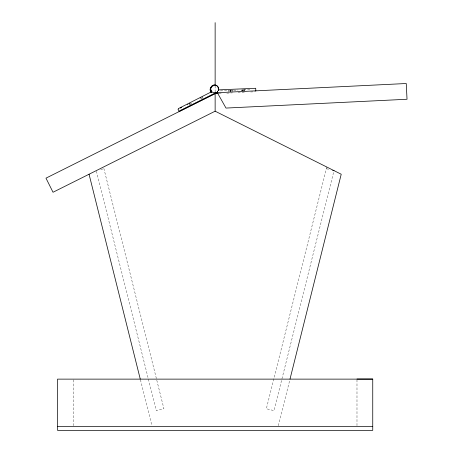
<?xml version="1.0" encoding="UTF-8"?>
<svg xmlns="http://www.w3.org/2000/svg" width="453" height="453" viewBox="0 0 453 453"><rect width="100%" height="100%" fill="white"/><g stroke="black" fill="none" stroke-linecap="round" stroke-linejoin="round"><path stroke-width="0.34" stroke-dasharray="2.27 1.7" d="M230.809 91.529L230.832 90.385L237.961 90.039M243.403 90.917L243.425 89.773M326.783 167.015L266.353 408.736L273.997 410.65L333.833 171.313M278.352 425.724L289.829 379.812M231.953 91.472L232.315 90.311M244.546 90.86L244.909 89.7M232.066 91.466L232.463 90.306M244.66 90.855L245.056 89.694M188.907 104.615L190.028 104.048M190.13 103.997L191.63 103.25M201.71 98.21L202.91 97.61M189.932 104.552L191.16 103.941M201.211 98.913L202.434 98.301M100.73 169.513L103.918 168.714M220.469 90.889L226.766 90.583M249.858 89.456L243.278 89.779L243.289 90.923M229.059 90.719L231.183 90.617M241.653 90.107L243.023 90.039M243.329 90.022L244.699 89.954M219.082 93.522L221.189 93.42M226.806 93.148L232.423 92.871M238.046 92.599L244.365 92.293M250.685 91.982L255.798 91.733M326.358 168.714L330.18 169.671M241.109 89.887L241.613 91.002M228.516 90.498L229.02 91.614M228.657 90.492L229.133 91.608M103.833 168.386L163.924 408.736L156.279 410.65L96.444 171.313M140.447 379.812L151.925 425.724M242.734 89.807L242.87 90.94M230.141 90.419L230.277 91.557M242.955 90.94L242.842 89.802L242.984 90.934M230.288 90.413L230.39 91.551M230.685 90.39L230.696 91.534M356.987 379.744L356.987 425.616M215.135 85.849L215.135 92.871M73.29 379.835L73.29 425.707M217.74 91.149A3.941 3.941 0 0 1 217.349 91.874M217.751 91.246A3.941 3.941 0 0 1 217.565 91.614M217.791 91.229A3.941 3.941 0 0 1 217.236 91.846M217.825 91.183A3.941 3.941 0 0 1 217.293 91.812"/><path stroke-width="0.68" d="M289.999 379.127L341.222 174.235L215.135 111.195L53.024 192.253L45.974 178.154L215.135 93.573L215.135 111.195M218.476 89.875L255.713 88.278L255.837 90.838M178.482 108.55L211.721 91.687A3.941 3.941 0 0 1 216.064 85.317M178.618 108.93L178.006 109.235L179.15 111.529L215.804 93.205A3.941 3.941 0 0 0 216.817 92.503M180.3 108.091L180.724 107.876M181.172 107.655L181.636 107.423M187.525 104.479L187.853 104.315M189.286 103.601L189.654 103.414M200.192 98.148L200.56 97.961M201.998 97.248L202.327 97.084M179.626 110.838L216.279 92.514M214.909 92.831L406.256 83.516L407.026 99.258L225.99 108.069L217.355 92.712M214.869 93.726L218.38 93.556M356.987 379.036L372.745 379.036L372.745 430.35L57.531 430.35L57.531 379.127L372.745 379.127M57.531 426.409L372.745 426.409M332.729 170.311L334.003 170.628M89.054 174.235L140.271 379.127M215.135 22.65L215.135 85.147M218.505 89.133A3.941 3.941 0 0 1 218.516 90.368M211.341 91.976A3.941 3.941 0 0 1 211.126 91.625M218.108 87.967A3.941 3.941 0 0 1 218.414 88.731M215.821 92.661A3.941 3.941 0 0 1 210.673 89.19A3.941 3.941 0 0 1 215.288 85.034A3.941 3.941 0 0 1 218.199 90.515M211.245 92.378A3.941 3.941 0 0 1 211.687 86.54M212.027 86.302A3.941 3.941 0 0 1 212.389 86.104M216.789 92.571A3.941 3.941 0 0 1 214.971 93.494M211.223 92.276A3.941 3.941 0 0 1 211.223 87.004M211.517 86.716A3.941 3.941 0 0 1 211.84 86.455M212.938 85.894A3.941 3.941 0 0 1 213.335 85.787M218.505 88.845A3.941 3.941 0 0 1 218.216 90.458M216.438 85.492A3.941 3.941 0 0 1 218.471 88.437"/></g></svg>
